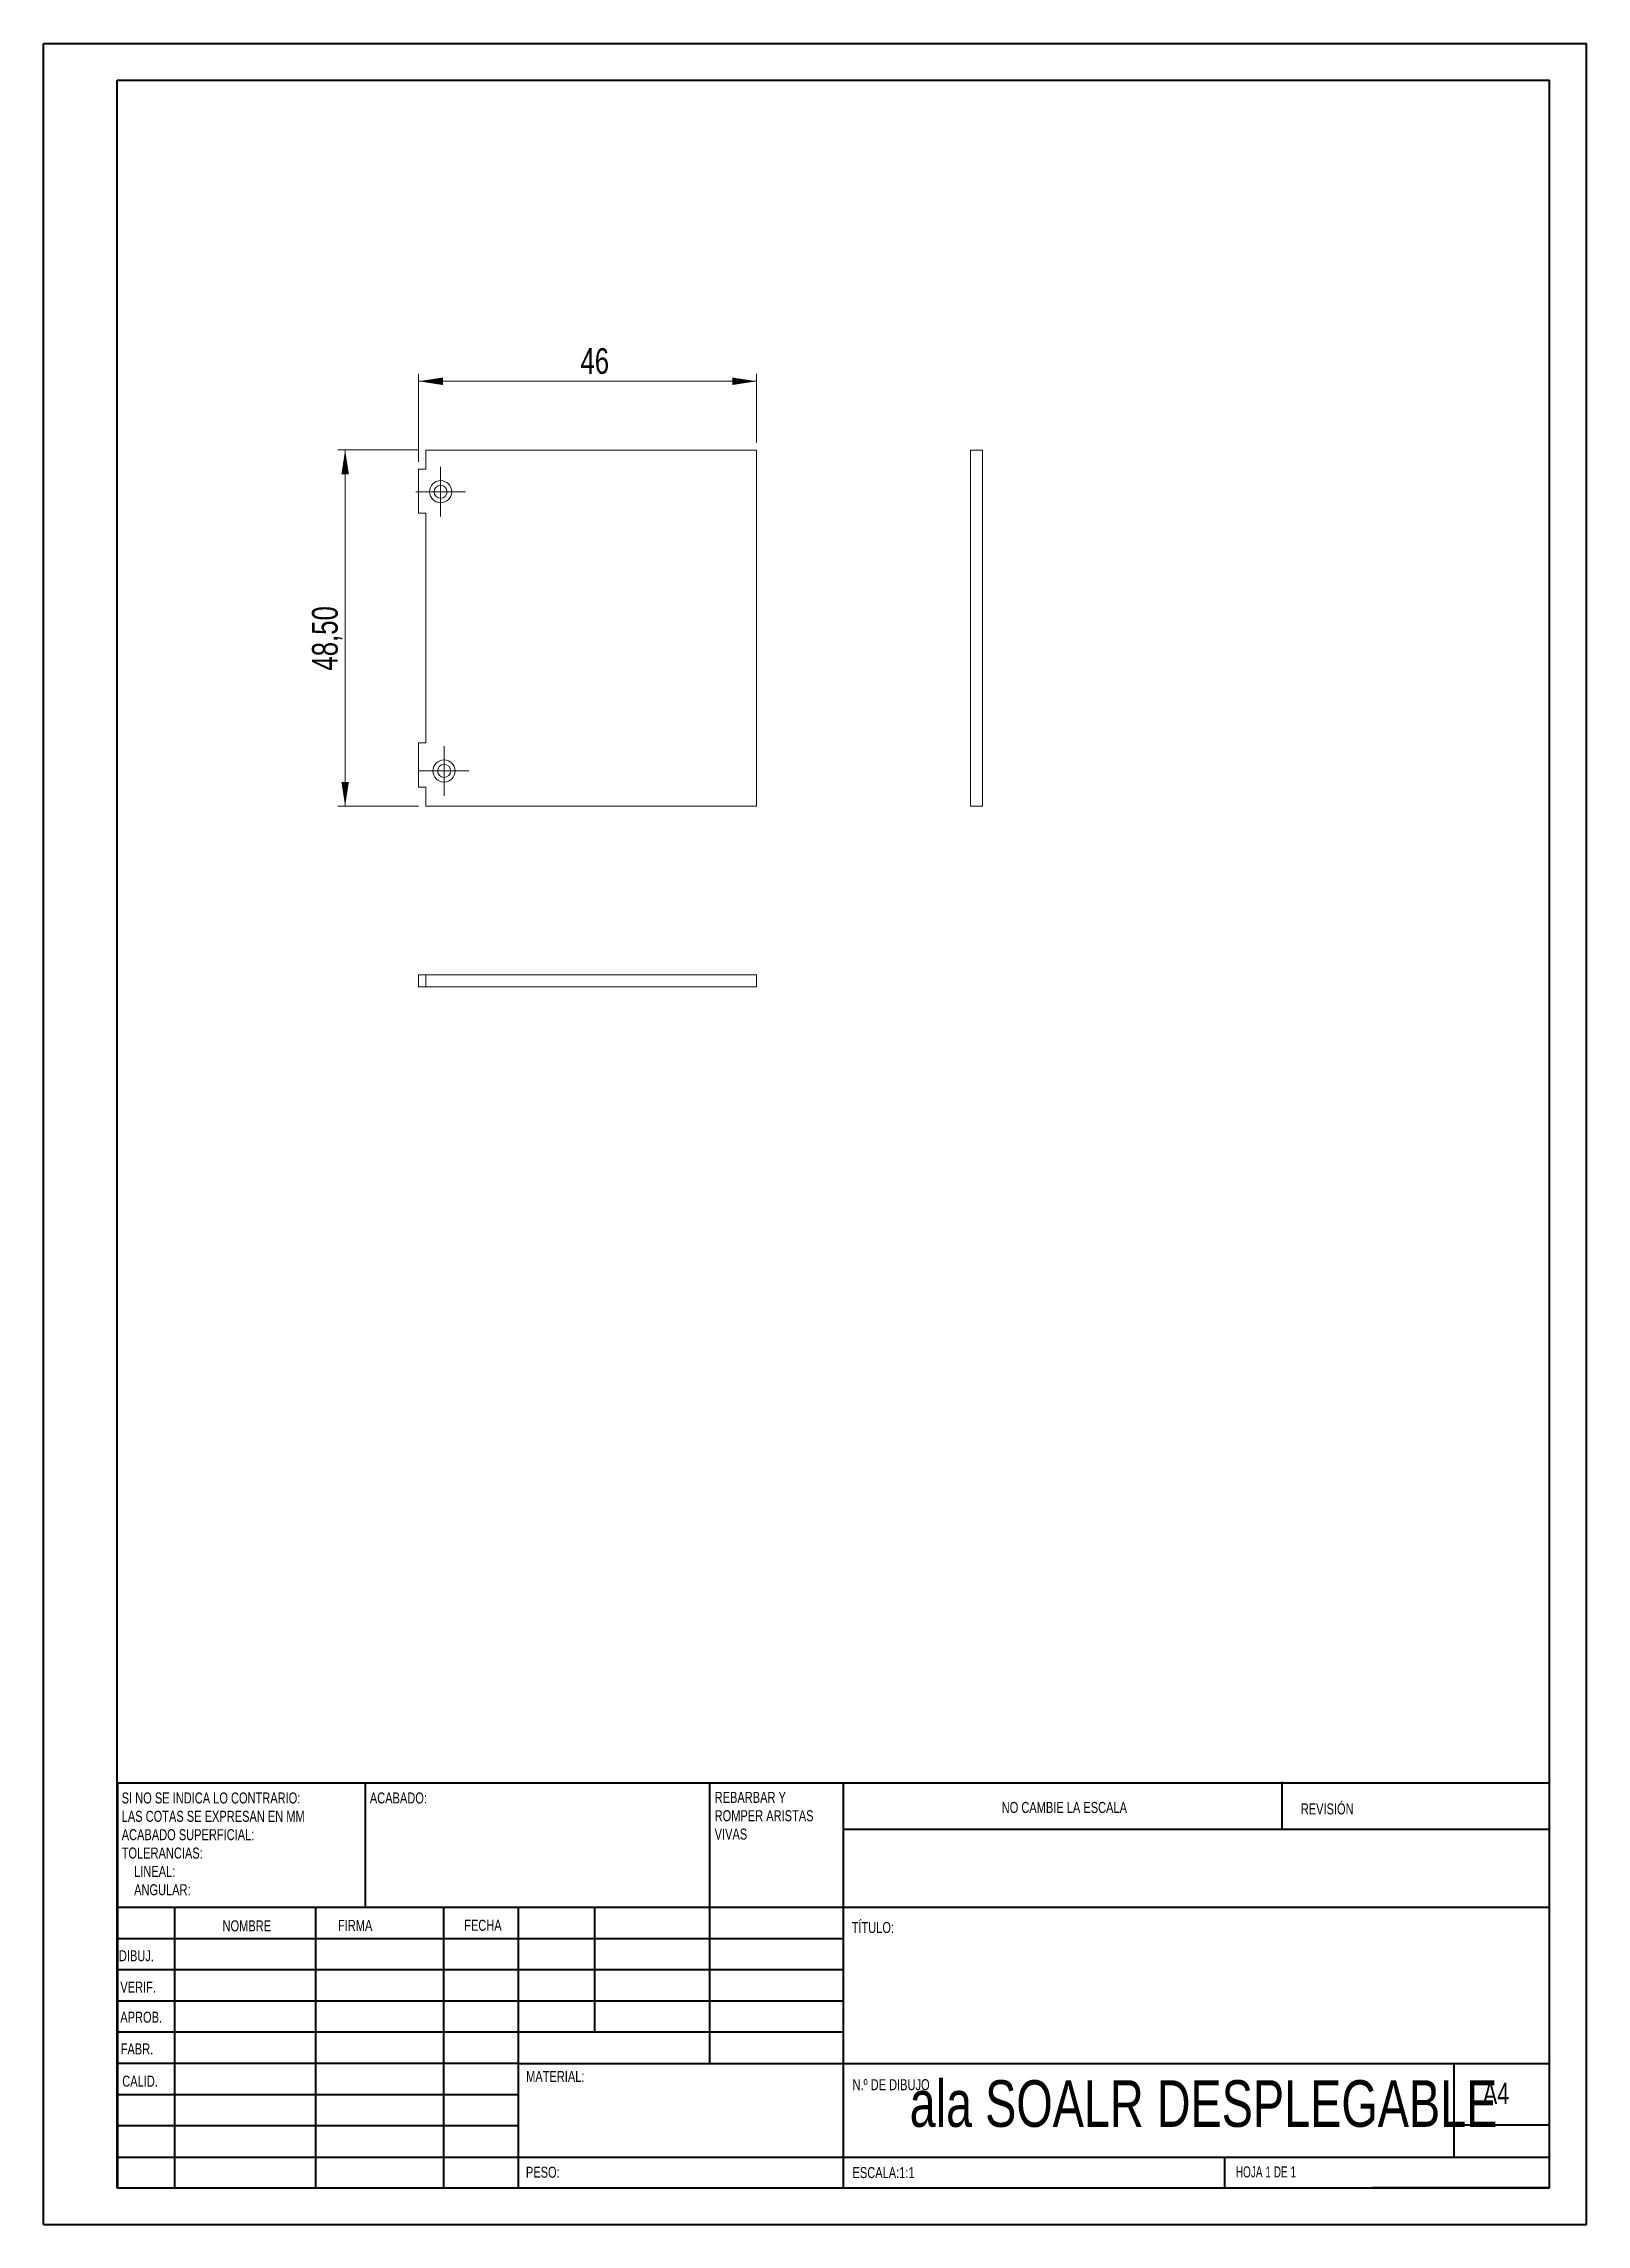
# Model space of a CAD drawing. Header units: millimetres. Extents: x 0 to 210, y 0 to 297.
import ezdxf

# ---------------------------------------------------------------- set-up
doc = ezdxf.new("R2010")
doc.units = ezdxf.units.MM
doc.styles.add('SLDTEXTSTYLE0', font='TXT', dxfattribs={"width": 0.75})
doc.styles.add('SLDTEXTSTYLE1', font='TXT', dxfattribs={"width": 0.681818})
doc.dimstyles.new('SLDDIMSTYLE0', dxfattribs={"dimtxt": 3.5, "dimasz": 3.302, "dimexe": 0, "dimexo": 0.0625, "dimgap": 0.875, "dimtad": 1, "dimrnd": 1e-09, "dimzin": 12, "dimdsep": 46, "dimtxsty": 'SLDTEXTSTYLE0', "dimsah": 1, "dimcen": 0.09, "dimadec": 0, "dimazin": 3, "dimtfac": 1, "dimtofl": 0, "dimtmove": 0, "dimatfit": 3, "dimfxl": 1, "dimfrac": 2, "dimtolj": 1, "dimtzin": 12, "dimarcsym": 0})

# ---------------------------------------------------------------- blocks, each defined once
blk = doc.blocks.new('SW_NOTE_0')
at = {"color": 0, "linetype": 'Continuous', "lineweight": 0, "char_height": 1.5, "attachment_point": 1, "style": 'SLDTEXTSTYLE0'}
for s, insert in [('REBARBAR Y', (0, 1.93)), ('ROMPER ARISTAS', (0, -0.57)), ('VIVAS', (0, -3.07))]:
    blk.add_mtext(s, dxfattribs=dict(at, insert=insert))
blk = doc.blocks.new('SW_NOTE_1')
at = {"color": 0, "linetype": 'Continuous', "lineweight": 0, "char_height": 1.5, "attachment_point": 1, "style": 'SLDTEXTSTYLE0'}
for s, insert in [('SI NO SE INDICA LO CONTRARIO:', (0, 1.93)), ('LAS COTAS SE EXPRESAN EN MM', (0, -0.57)), ('ACABADO SUPERFICIAL:', (0, -3.07)), ('TOLERANCIAS:', (0, -5.57)), ('LINEAL:', (1.69, -8.07)), ('ANGULAR:', (1.69, -10.57))]:
    blk.add_mtext(s, dxfattribs=dict(at, insert=insert))
blk = doc.blocks.new('_D')
at = {"color": 7, "linetype": 'Continuous', "lineweight": 0}
for p, q in [((51.12, 240.27), (51.12, 252.23)), ((97.12, 251.23), (51.12, 251.23)), ((97.12, 242.87), (97.12, 252.23))]:
    blk.add_line(p, q, dxfattribs=at)
for points in [[(51.12, 251.23), (54.42, 250.72), (54.42, 251.74)], [(97.12, 251.23), (93.82, 251.74), (93.82, 250.72)]]:
    blk.add_solid(points, dxfattribs=at)
at = {"color": 7, "linetype": 'Continuous', "lineweight": 0, "insert": (73.15, 255.74, -0.7), "char_height": 3.5, "attachment_point": 1, "style": 'SLDTEXTSTYLE0'}
blk.add_mtext('46', dxfattribs=at)
blk = doc.blocks.new('_D_1')
at = {"color": 7, "linetype": 'Continuous', "lineweight": 0}
for p, q in [((51.12, 241.87), (40.12, 241.87)), ((41.12, 241.87), (41.12, 193.37)), ((51.12, 193.37), (40.12, 193.37))]:
    blk.add_line(p, q, dxfattribs=at)
for points in [[(41.12, 241.87), (40.61, 238.57), (41.63, 238.57)], [(41.12, 193.37), (41.63, 196.67), (40.61, 196.67)]]:
    blk.add_solid(points, dxfattribs=at)
at = {"color": 7, "linetype": 'Continuous', "lineweight": 0, "insert": (36.61, 211.82, -0.7), "char_height": 3.5, "attachment_point": 1, "rotation": 90, "style": 'SLDTEXTSTYLE0'}
blk.add_mtext('48,50', dxfattribs=at)
blk = doc.blocks.new('SW_CENTERMARKSYMBOL_0')
at = {"color": 0, "linetype": 'Continuous', "lineweight": 0}
for p, q in [((0, 2.5), (0, 3.389)), ((-2.5, 0), (-3.389, 0)), ((0, 0), (-2.5, 0)), ((0, 0), (0, 2.5)), ((0, 0), (0, -2.5)), ((0, 0), (2.5, 0)), ((2.5, 0), (3.389, 0)), ((0, -2.5), (0, -3.389))]:
    blk.add_line(p, q, dxfattribs=at)
blk = doc.blocks.new('SW_CENTERMARKSYMBOL_1')
at = {"color": 0, "linetype": 'Continuous', "lineweight": 0}
for p, q in [((0, 2.5), (0, 3.389)), ((-2.5, 0), (-3.389, 0)), ((0, 0), (-2.5, 0)), ((0, 0), (0, 2.5)), ((0, 0), (0, -2.5)), ((0, 0), (2.5, 0)), ((2.5, 0), (3.389, 0)), ((0, -2.5), (0, -3.389))]:
    blk.add_line(p, q, dxfattribs=at)

msp = doc.modelspace()

# ---------------------------------------------------------------- linework, layer by layer
at = {"color": 7, "linetype": 'Continuous', "lineweight": 40}
for p, q in [((0.079, 0.215), (0.079, 297.215)), ((0.079, 297.215), (210.079, 297.215)), ((210.079, 0.215), (210.079, 297.215)), ((210.079, 292.215), (210.079, 297.215)), ((10.079, 292.215), (205.079, 292.215)), ((10.079, 5.215), (10.079, 292.215)), ((205.079, 5.215), (205.079, 292.215)), ((10.111, 60.371), (205.079, 60.371)), ((10.111, 60.371), (10.111, 5.121)), ((43.911, 43.371), (43.911, 60.371)), ((90.711, 60.371), (90.711, 22.121)), ((108.911, 60.371), (108.911, 5.121)), ((168.679, 54.09), (168.679, 60.465)), ((205.079, 53.996), (108.911, 53.996)), ((205.079, 43.371), (10.111, 43.371)), ((17.911, 43.371), (17.911, 5.121)), ((37.102, 43.371), (37.102, 5.121)), ((54.51, 43.371), (54.51, 5.121)), ((64.711, 5.121), (64.711, 43.371)), ((75.111, 26.371), (75.111, 43.371)), ((108.911, 39.121), (10.111, 39.121)), ((108.911, 34.871), (10.111, 34.871)), ((108.911, 30.621), (10.111, 30.621)), ((108.911, 26.371), (10.111, 26.371)), ((64.711, 22.121), (10.111, 22.121)), ((64.711, 22.121), (205.079, 22.121)), ((192.079, 9.465), (192.079, 22.215)), ((64.711, 17.871), (10.111, 17.871)), ((64.711, 13.621), (10.111, 13.621)), ((205.079, 13.715), (192.079, 13.715)), ((10.111, 9.371), (205.079, 9.371)), ((160.879, 5.215), (160.879, 9.465)), ((10.079, 5.215), (205.079, 5.215)), ((205.079, 5.215), (180.988, 5.215)), ((0.079, 0.215), (210.079, 0.215))]:
    msp.add_line(p, q, dxfattribs=at)
at = {"color": 7, "linetype": 'Continuous', "lineweight": 15}
for p, q in [((97.118, 241.867), (52.118, 241.867)), ((52.118, 241.867), (52.118, 239.267)), ((97.118, 193.367), (97.118, 241.867)), ((126.259, 193.367), (126.259, 241.867)), ((126.259, 241.867), (127.859, 241.867)), ((127.859, 193.367), (127.859, 241.867)), ((51.118, 239.267), (51.118, 233.267)), ((52.118, 239.267), (51.118, 239.267)), ((51.118, 233.267), (52.118, 233.267)), ((52.118, 233.267), (52.118, 201.967)), ((51.118, 201.967), (51.118, 195.967)), ((52.118, 201.967), (51.118, 201.967)), ((51.118, 195.967), (52.118, 195.967)), ((52.118, 195.967), (52.118, 193.367)), ((52.118, 193.367), (97.118, 193.367)), ((126.259, 193.367), (127.859, 193.367)), ((51.118, 168.778), (51.118, 170.378)), ((51.118, 170.378), (52.118, 170.378)), ((52.118, 170.378), (97.118, 170.378)), ((52.118, 170.378), (52.118, 168.778)), ((97.118, 170.378), (97.118, 168.778)), ((51.118, 168.778), (52.118, 168.778)), ((52.118, 168.778), (97.118, 168.778))]:
    msp.add_line(p, q, dxfattribs=at)
for centre, radius in [((54.118, 236.185), 1.511), ((54.118, 236.185), 0.889), ((54.59, 198.161), 1.511), ((54.59, 198.161), 0.889)]:
    msp.add_circle(centre, radius, dxfattribs=at)

# ---------------------------------------------------------------- block references
at = {"color": 7, "linetype": 'Continuous', "lineweight": 0}
for name, p in [('SW_CENTERMARKSYMBOL_1', (54.118, 236.185)), ('SW_CENTERMARKSYMBOL_0', (54.59, 198.161)), ('SW_NOTE_1', (10.704, 57.108)), ('SW_NOTE_0', (91.42, 57.19))]:
    msp.add_blockref(name, p, dxfattribs=at)

# ---------------------------------------------------------------- texts
for s, insert, char_height, attachment_point, style in [('ACABADO:', (44.482, 59.04), 1.5, 1, 'SLDTEXTSTYLE0'), ('NO CAMBIE LA ESCALA', (130.493, 57.748), 1.5, 1, 'SLDTEXTSTYLE0'), ('REVISIÓN', (171.206, 57.55), 1.5, 1, 'SLDTEXTSTYLE0'), ('NOMBRE', (24.433, 41.622), 1.5, 1, 'SLDTEXTSTYLE0'), ('FIRMA', (40.144, 41.683), 1.5, 1, 'SLDTEXTSTYLE0'), ('FECHA', (57.326, 41.697), 1.5, 1, 'SLDTEXTSTYLE0'), ('TÍTULO:', (110.067, 41.399), 1.5, 1, 'SLDTEXTSTYLE0'), ('DIBUJ.', (10.323, 37.551), 1.5, 1, 'SLDTEXTSTYLE0'), ('VERIF.', (10.521, 33.275), 1.5, 1, 'SLDTEXTSTYLE0'), ('APROB.', (10.513, 29.185), 1.5, 1, 'SLDTEXTSTYLE0'), ('FABR.', (10.566, 24.855), 1.5, 1, 'SLDTEXTSTYLE0'), ('MATERIAL:', (65.757, 21.107), 1.5, 1, 'SLDTEXTSTYLE0'), ('CALID.', (10.78, 20.471), 1.5, 1, 'SLDTEXTSTYLE0'), ('N.º DE DIBUJO', (110.185, 19.99), 1.5, 1, 'SLDTEXTSTYLE0'), ('ala SOALR DESPLEGABLE', (157.968, 19.847), 6.35, 2, 'SLDTEXTSTYLE0'), ('A4', (196, 19.515), 2.9104, 1, 'SLDTEXTSTYLE0'), ('PESO:', (65.729, 8.07), 1.4986, 1, 'SLDTEXTSTYLE0'), ('ESCALA:1:1', (110.185, 8.021), 1.5, 1, 'SLDTEXTSTYLE0'), ('HOJA 1 DE 1', (162.357, 8.115), 1.5, 1, 'SLDTEXTSTYLE1')]:
    msp.add_mtext(s, dxfattribs=dict(at, insert=insert, char_height=char_height, attachment_point=attachment_point, style=style))

# ---------------------------------------------------------------- dimensions: what is measured, and where the dimension line sits
dim = msp.add_linear_dim(base=(51.118, 251.23), p1=(97.118, 241.867), p2=(51.118, 239.267), dimstyle='SLDDIMSTYLE0', dxfattribs=at)
dim.commit()
dim.dimension.update_dxf_attribs({"geometry": '_D', "text_midpoint": (77.162, 251.23), "dimtype": 160})
dim = msp.add_linear_dim(base=(41.118, 193.367), p1=(52.118, 241.867), p2=(52.118, 193.367), angle=90, dimstyle='SLDDIMSTYLE0', dxfattribs=at)
dim.commit()
dim.dimension.update_dxf_attribs({"geometry": '_D_1', "text_midpoint": (41.118, 219.056), "dimtype": 160})

doc.saveas('drawing.dxf')
